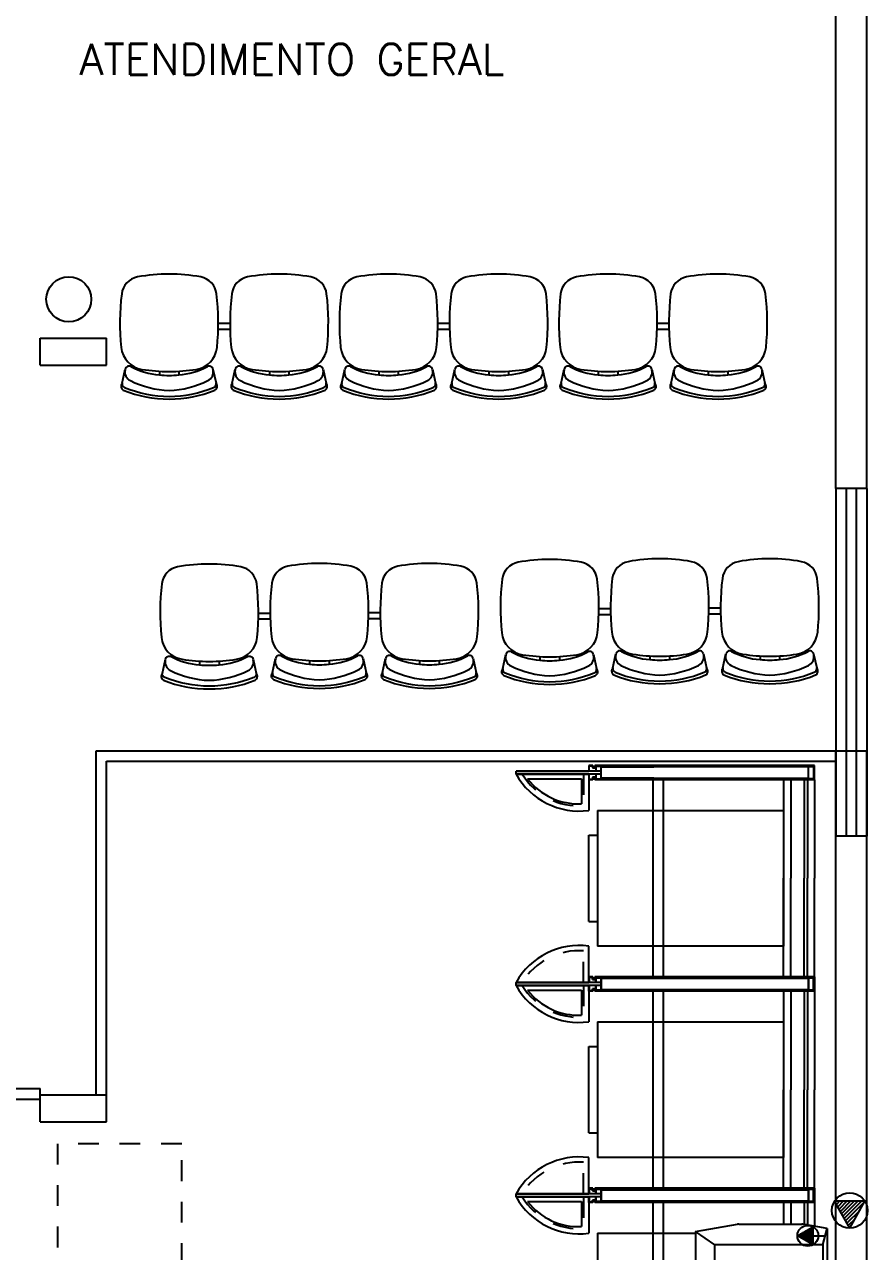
# Model space of a CAD drawing. Extents: x -22 to 17.7, y 1.4 to 35.6.
# Drawn here: x 3.3 to 7.37, y 19.21 to 25.13 of the extents above; entities that cross this region are included whole.
import ezdxf

# ---------------------------------------------------------------- set-up
doc = ezdxf.new("R2010")
doc.units = 0
doc.header["$LTSCALE"] = 0.02
doc.linetypes.add('HIDDEN', pattern=[0.375, 0.25, -0.125])
for name, color, linetype in [('AR-INST', 1, 'CONTINUOUS'), ('ARCOND', 2, 'CONTINUOUS'), ('ARCOND_BASE', 7, 'CONTINUOUS'), ('ARCOND_TEXTO', 7, 'CONTINUOUS'), ('LEGENDA', 1, 'CONTINUOUS'), ('PFORÇA', 2, 'CONTINUOUS')]:
    doc.layers.add(name, color=color, linetype=linetype)
doc.styles.add('COTAS', font='romans.shx', dxfattribs={"width": 0.75})

# ---------------------------------------------------------------- blocks, each defined once
blk = doc.blocks.new('PF')
at = {"layer": 'PFORÇA', "color": 1}
for p, q in [((0.0002, 0.0874), (-0.0727, -0.0432)), ((-0.0478, 0.0014), (0.0138, 0.0631)), ((-0.0255, 0.0414), (0.0075, 0.0744)), ((-0.0031, 0.0815), (0.0012, 0.0857)), ((0.0002, 0.0874), (0.0732, -0.0432)), ((-0.0702, -0.0386), (0.0202, 0.0517)), ((-0.057, -0.0432), (0.0265, 0.0404)), ((-0.0394, -0.0432), (0.0328, 0.029)), ((-0.0217, -0.0432), (0.0392, 0.0177)), ((-0.004, -0.0432), (0.0455, 0.0063)), ((-0.0727, -0.0432), (0.0732, -0.0432)), ((0.0137, -0.0432), (0.0518, -0.005)), ((0.0313, -0.0432), (0.0582, -0.0163)), ((0.049, -0.0432), (0.0645, -0.0277)), ((0.0667, -0.0432), (0.0708, -0.039))]:
    blk.add_line(p, q, dxfattribs=at)
blk.add_circle((0.0002, 0.0018), 0.0857, dxfattribs=at)

msp = doc.modelspace()

# ---------------------------------------------------------------- linework, layer by layer
at = {"layer": 'AR-INST'}
for p, q in [((7.0334, 19.2829), (7.1061, 19.3249)), ((7.1061, 19.2992), (7.0615, 19.2992)), ((7.1061, 19.3021), (7.0666, 19.3021)), ((7.1061, 19.3051), (7.0717, 19.3051)), ((7.1061, 19.308), (7.0769, 19.308)), ((7.1061, 19.311), (7.082, 19.311)), ((7.1061, 19.3139), (7.0871, 19.3139)), ((7.1061, 19.3169), (7.0922, 19.3169)), ((7.1061, 19.3199), (7.0973, 19.3199)), ((7.1061, 19.3249), (7.1061, 19.2829)), ((7.0334, 19.2829), (7.1061, 19.2829)), ((7.1061, 19.241), (7.0334, 19.2829)), ((7.1061, 19.2844), (7.0359, 19.2844)), ((7.1061, 19.2815), (7.0359, 19.2815)), ((7.1061, 19.2874), (7.0411, 19.2874)), ((7.1061, 19.2785), (7.0411, 19.2785)), ((7.1061, 19.2903), (7.0462, 19.2903)), ((7.1061, 19.2756), (7.0462, 19.2756)), ((7.1061, 19.2933), (7.0513, 19.2933)), ((7.1061, 19.2726), (7.0513, 19.2726)), ((7.1061, 19.2962), (7.0564, 19.2962)), ((7.1061, 19.2697), (7.0564, 19.2697)), ((7.1061, 19.2667), (7.0615, 19.2667)), ((7.1061, 19.2637), (7.0666, 19.2637)), ((7.1061, 19.2608), (7.0717, 19.2608)), ((7.1061, 19.2578), (7.0769, 19.2578)), ((7.1061, 19.2549), (7.082, 19.2549)), ((7.1061, 19.2519), (7.0871, 19.2519)), ((7.1061, 19.249), (7.0922, 19.249)), ((7.1061, 19.246), (7.0973, 19.246)), ((7.1061, 19.2829), (7.1631, 19.2829)), ((7.1061, 19.2829), (7.1061, 19.241))]:
    msp.add_line(p, q, dxfattribs=at)
at = {"layer": 'AR-INST', "const_width": 0.005}
msp.add_lwpolyline([(7.0877, 19.2934, 1), (7.0877, 19.2984, 1)], format="xyb", close=True, dxfattribs=at)
at = {"layer": 'AR-INST'}
msp.add_circle((7.0826, 19.2828), 0.0503, dxfattribs=at)
at = {"layer": 'ARCOND'}
for p, q in [((6.5405, 19.303), (6.7436, 19.3388)), ((6.5405, 19.303), (6.5405, 17.7906)), ((6.6331, 19.2393), (6.5405, 19.303)), ((6.7488, 19.3393), (7.0535, 19.3393)), ((7.1755, 19.3183), (7.0588, 19.3388)), ((7.1555, 19.2393), (7.1755, 19.3183)), ((7.1755, 19.3183), (7.1755, 17.7753)), ((6.6331, 17.8543), (6.6331, 19.2393)), ((7.1555, 19.2393), (6.6331, 19.2393)), ((7.1555, 19.2393), (7.1555, 17.8543))]:
    msp.add_line(p, q, dxfattribs=at)
for centre, start, end in [((6.7488, 19.3093), 90, 100), ((7.0535, 19.3093), 80, 90)]:
    msp.add_arc(centre, 0.03, start, end, dxfattribs=at)
at = {"layer": 'ARCOND_BASE'}
for p, q in [((7.3674, 22.8889), (7.3674, 29.8026)), ((7.2174, 22.8889), (7.2174, 28.3926)), ((4.2938, 23.6841), (4.2374, 23.6841)), ((5.3528, 23.6841), (5.2964, 23.6841)), ((6.4119, 23.6841), (6.3555, 23.6841)), ((4.2947, 23.6559), (4.2365, 23.6559)), ((4.2947, 23.6559), (4.2851, 23.6559)), ((5.3538, 23.6559), (5.2955, 23.6559)), ((5.3538, 23.6559), (5.3441, 23.6559)), ((6.4128, 23.6559), (6.3545, 23.6559)), ((6.4128, 23.6559), (6.4032, 23.6559)), ((3.3774, 23.6131), (3.6974, 23.6131)), ((3.3774, 23.4831), (3.3774, 23.6131)), ((3.6974, 23.4831), (3.6974, 23.6131)), ((3.3774, 23.4826), (3.6974, 23.4826)), ((3.7737, 23.3968), (3.7884, 23.4636)), ((3.953, 23.4541), (3.953, 23.4361)), ((4.047, 23.4541), (4.047, 23.4361)), ((4.2117, 23.4636), (4.2263, 23.3968)), ((4.3049, 23.3968), (4.3195, 23.4636)), ((4.4841, 23.4541), (4.4841, 23.4361)), ((4.5781, 23.4541), (4.5781, 23.4361)), ((4.7428, 23.4636), (4.7574, 23.3968)), ((4.8328, 23.3968), (4.8474, 23.4636)), ((5.0121, 23.4541), (5.0121, 23.4361)), ((5.1061, 23.4541), (5.1061, 23.4361)), ((5.2707, 23.4636), (5.2854, 23.3968)), ((5.3639, 23.3968), (5.3786, 23.4636)), ((5.5432, 23.4541), (5.5432, 23.4361)), ((5.6372, 23.4541), (5.6372, 23.4361)), ((5.8018, 23.4636), (5.8165, 23.3968)), ((5.8918, 23.3968), (5.9065, 23.4636)), ((6.0711, 23.4541), (6.0711, 23.4361)), ((6.1651, 23.4541), (6.1651, 23.4361)), ((6.3297, 23.4636), (6.3444, 23.3968)), ((6.4229, 23.3968), (6.4376, 23.4636)), ((6.6022, 23.4541), (6.6022, 23.4361)), ((6.6962, 23.4541), (6.6962, 23.4361)), ((6.8609, 23.4636), (6.8755, 23.3968)), ((7.3674, 22.8889), (7.2174, 22.8889)), ((7.2174, 22.8889), (7.2174, 21.21)), ((7.2674, 22.8889), (7.2674, 21.21)), ((7.3174, 21.21), (7.3174, 22.8889)), ((7.3674, 22.8889), (7.3674, 21.21)), ((4.4875, 22.2853), (4.4311, 22.2853)), ((5.0195, 22.2601), (4.9613, 22.2601)), ((5.0186, 22.2883), (4.9622, 22.2883)), ((5.0195, 22.2601), (5.0099, 22.2601)), ((6.1313, 22.2792), (6.073, 22.2792)), ((6.1304, 22.3074), (6.0739, 22.3074)), ((6.6624, 22.2822), (6.6041, 22.2822)), ((6.6615, 22.3104), (6.605, 22.3104)), ((6.6624, 22.2822), (6.6528, 22.2822)), ((4.4884, 22.2571), (4.4301, 22.2571)), ((5.6103, 22.0201), (5.625, 22.0869)), ((6.0482, 22.0869), (6.0629, 22.0201)), ((6.1414, 22.0231), (6.1561, 22.0898)), ((6.5793, 22.0898), (6.594, 22.0231)), ((6.6725, 22.0231), (6.6872, 22.0898)), ((7.1105, 22.0898), (7.1251, 22.0231)), ((4.1467, 22.0552), (4.1467, 22.0373)), ((4.2407, 22.0552), (4.2407, 22.0373)), ((4.4985, 22.001), (4.5132, 22.0677)), ((4.6778, 22.0582), (4.6778, 22.0403)), ((4.7718, 22.0582), (4.7718, 22.0403)), ((4.9365, 22.0677), (4.9511, 22.001)), ((5.0297, 22.001), (5.0443, 22.0677)), ((5.2089, 22.0582), (5.2089, 22.0403)), ((5.3029, 22.0582), (5.3029, 22.0403)), ((5.4676, 22.0677), (5.4822, 22.001)), ((5.7896, 22.0774), (5.7896, 22.0594)), ((5.8836, 22.0774), (5.8836, 22.0594)), ((6.3207, 22.0804), (6.3207, 22.0624)), ((6.4147, 22.0804), (6.4147, 22.0624)), ((6.8518, 22.0804), (6.8518, 22.0624)), ((6.9458, 22.0804), (6.9458, 22.0624)), ((3.6474, 19.9626), (3.6474, 21.6229)), ((3.6474, 21.6229), (7.3674, 21.6229)), ((7.2174, 17.0847), (7.2174, 21.6253)), ((7.3674, 17.0226), (7.3674, 21.6253)), ((3.6974, 19.9626), (3.6974, 21.5729)), ((3.6974, 21.5729), (7.2174, 21.5729)), ((6.025, 21.5525), (6.025, 21.525)), ((6.045, 21.5525), (6.025, 21.5525)), ((6.0275, 21.525), (6.0275, 21.55)), ((6.0275, 21.55), (6.0425, 21.55)), ((6.0425, 21.55), (6.0425, 21.54)), ((6.045, 21.5525), (6.045, 21.5425)), ((6.34, 21.5525), (6.055, 21.5525)), ((6.055, 21.5525), (6.055, 21.5425)), ((7.115, 21.5525), (6.34, 21.5525)), ((7.115, 21.4825), (7.115, 21.5525)), ((5.6744, 21.525), (6.025, 21.525)), ((5.6744, 21.51), (6.025, 21.51)), ((6.085, 21.525), (5.675, 21.525)), ((5.675, 21.51), (5.675, 21.525)), ((6.085, 21.51), (5.675, 21.51)), ((6.025, 21.51), (6.025, 21.3351)), ((6.025, 21.51), (6.025, 21.4825)), ((6.0275, 21.485), (6.0275, 21.51)), ((6.0425, 21.54), (6.06, 21.54)), ((6.06, 21.495), (6.0425, 21.495)), ((6.0425, 21.495), (6.0425, 21.485)), ((6.06, 21.5425), (6.045, 21.5425)), ((6.045, 21.4925), (6.045, 21.4825)), ((6.06, 21.4925), (6.045, 21.4925)), ((6.055, 21.4925), (6.055, 21.4825)), ((6.085, 21.5475), (6.06, 21.5475)), ((6.06, 21.5475), (6.06, 21.525)), ((6.06, 21.51), (6.06, 21.4875)), ((6.085, 21.4875), (6.085, 21.5475)), ((6.085, 21.545), (6.34, 21.545)), ((6.34, 21.49), (6.085, 21.49)), ((7.085, 21.545), (6.34, 21.545)), ((6.34, 21.49), (7.085, 21.49)), ((7.085, 21.4875), (7.085, 21.5475)), ((7.085, 21.5475), (7.11, 21.5475)), ((7.11, 21.5475), (7.11, 21.4875)), ((5.7296, 21.4875), (5.99, 21.4875)), ((5.99, 21.4875), (5.99, 21.367)), ((6.045, 21.4825), (6.025, 21.4825)), ((6.0425, 21.485), (6.0275, 21.485)), ((6.34, 21.4825), (6.055, 21.4825)), ((6.06, 21.4875), (6.085, 21.4875)), ((6.335, 21.4825), (6.335, 20.5325)), ((6.335, 21.4825), (6.335, 20.5325)), ((7.115, 21.4825), (6.34, 21.4825)), ((6.385, 21.4825), (6.385, 20.5325)), ((6.965, 21.4825), (6.965, 21.0075)), ((7, 21.4825), (7, 21.0075)), ((7.065, 21.4825), (7.065, 21.0075)), ((7.08, 21.4825), (7.08, 21.0075)), ((7.11, 21.4875), (7.085, 21.4875)), ((7.115, 21.4825), (7.115, 21.0075)), ((7.3674, 21.21), (7.2174, 21.21)), ((6.965, 20.5325), (6.965, 21.0075)), ((7, 20.5325), (7, 21.0075)), ((7.065, 20.5325), (7.065, 21.0075)), ((7.08, 20.5325), (7.08, 21.0075)), ((7.115, 20.5325), (7.115, 21.0075)), ((6.025, 20.505), (6.025, 20.68)), ((5.6744, 20.505), (6.025, 20.505)), ((5.6744, 20.49), (6.025, 20.49)), ((5.6744, 20.49), (6.025, 20.49)), ((6.085, 20.505), (5.675, 20.505)), ((5.675, 20.49), (5.675, 20.505)), ((6.085, 20.505), (5.675, 20.505)), ((5.675, 20.49), (5.675, 20.505)), ((6.085, 20.49), (5.675, 20.49)), ((6.085, 20.49), (5.675, 20.49)), ((6.025, 20.5325), (6.025, 20.505)), ((6.045, 20.5325), (6.025, 20.5325)), ((6.025, 20.505), (6.025, 20.5325)), ((6.045, 20.5325), (6.025, 20.5325)), ((6.025, 20.49), (6.025, 20.3151)), ((6.025, 20.49), (6.025, 20.4625)), ((6.025, 20.4625), (6.025, 20.49)), ((6.0425, 20.53), (6.0275, 20.53)), ((6.0275, 20.53), (6.0275, 20.505)), ((6.0275, 20.505), (6.0275, 20.53)), ((6.0275, 20.53), (6.0425, 20.53)), ((6.0275, 20.49), (6.0275, 20.465)), ((6.0275, 20.465), (6.0275, 20.49)), ((6.0425, 20.52), (6.0425, 20.53)), ((6.0425, 20.53), (6.0425, 20.52)), ((6.06, 20.52), (6.0425, 20.52)), ((6.0425, 20.52), (6.06, 20.52)), ((6.045, 20.5325), (6.045, 20.5225)), ((6.045, 20.5225), (6.045, 20.5325)), ((6.06, 20.5225), (6.045, 20.5225)), ((6.06, 20.5225), (6.045, 20.5225)), ((6.34, 20.5325), (6.055, 20.5325)), ((6.055, 20.5325), (6.055, 20.5225)), ((6.34, 20.5325), (6.055, 20.5325)), ((6.055, 20.5225), (6.055, 20.5325)), ((6.06, 20.505), (6.06, 20.5275)), ((6.06, 20.5275), (6.085, 20.5275)), ((6.085, 20.5275), (6.06, 20.5275)), ((6.06, 20.5275), (6.06, 20.505)), ((6.06, 20.4675), (6.06, 20.49)), ((6.06, 20.49), (6.06, 20.4675)), ((6.085, 20.5275), (6.085, 20.4675)), ((6.085, 20.4675), (6.085, 20.5275)), ((6.085, 20.525), (6.34, 20.525)), ((6.34, 20.525), (6.085, 20.525)), ((7.115, 20.5325), (6.34, 20.5325)), ((7.115, 20.5325), (6.34, 20.5325)), ((7.085, 20.525), (6.34, 20.525)), ((6.34, 20.525), (7.085, 20.525)), ((7.085, 20.5275), (7.085, 20.4675)), ((7.11, 20.5275), (7.085, 20.5275)), ((7.085, 20.4675), (7.085, 20.5275)), ((7.085, 20.5275), (7.11, 20.5275)), ((7.11, 20.4675), (7.11, 20.5275)), ((7.11, 20.5275), (7.11, 20.4675)), ((7.115, 20.4625), (7.115, 20.5325)), ((7.115, 20.5325), (7.115, 20.4625)), ((5.7296, 20.4675), (5.99, 20.4675)), ((5.99, 20.4675), (5.99, 20.347)), ((6.045, 20.4625), (6.025, 20.4625)), ((6.045, 20.4625), (6.025, 20.4625)), ((6.0275, 20.465), (6.0425, 20.465)), ((6.0425, 20.465), (6.0275, 20.465)), ((6.0425, 20.465), (6.0425, 20.475)), ((6.0425, 20.475), (6.06, 20.475)), ((6.06, 20.475), (6.0425, 20.475)), ((6.0425, 20.475), (6.0425, 20.465)), ((6.045, 20.4725), (6.045, 20.4625)), ((6.06, 20.4725), (6.045, 20.4725)), ((6.045, 20.4625), (6.045, 20.4725)), ((6.06, 20.4725), (6.045, 20.4725)), ((6.055, 20.4725), (6.055, 20.4625)), ((6.055, 20.4625), (6.055, 20.4725)), ((6.34, 20.4625), (6.055, 20.4625)), ((6.34, 20.4625), (6.055, 20.4625)), ((6.085, 20.4675), (6.06, 20.4675)), ((6.06, 20.4675), (6.085, 20.4675)), ((6.34, 20.47), (6.085, 20.47)), ((6.085, 20.47), (6.34, 20.47)), ((6.335, 20.4625), (6.335, 19.5125)), ((6.335, 20.4625), (6.335, 19.5125)), ((6.34, 20.47), (7.085, 20.47)), ((7.085, 20.47), (6.34, 20.47)), ((7.115, 20.4625), (6.34, 20.4625)), ((7.115, 20.4625), (6.34, 20.4625)), ((6.385, 20.4625), (6.385, 19.5125)), ((6.965, 20.4625), (6.965, 19.9875)), ((7, 20.4625), (7, 19.9875)), ((7.065, 20.4625), (7.065, 19.9875)), ((7.08, 20.4625), (7.08, 19.9875)), ((7.085, 20.4675), (7.11, 20.4675)), ((7.11, 20.4675), (7.085, 20.4675)), ((7.115, 20.4625), (7.115, 19.9875)), ((2.6515, 19.9926), (3.3774, 19.9926)), ((3.3774, 19.9626), (3.3774, 19.9926)), ((3.3774, 19.9626), (3.6974, 19.9626)), ((3.3774, 19.8326), (3.3774, 19.9626)), ((3.6974, 19.8326), (3.6974, 19.9626)), ((6.965, 19.5125), (6.965, 19.9875)), ((7, 19.5125), (7, 19.9875)), ((7.065, 19.5125), (7.065, 19.9875)), ((7.08, 19.5125), (7.08, 19.9875)), ((7.115, 19.5125), (7.115, 19.9875)), ((2.6515, 19.9426), (3.3774, 19.9426)), ((3.3774, 19.8326), (3.6974, 19.8326)), ((6.025, 19.485), (6.025, 19.66)), ((5.6744, 19.485), (6.025, 19.485)), ((6.085, 19.485), (5.675, 19.485)), ((5.675, 19.47), (5.675, 19.485)), ((6.085, 19.485), (5.675, 19.485)), ((5.675, 19.47), (5.675, 19.485)), ((6.025, 19.5125), (6.025, 19.485)), ((6.045, 19.5125), (6.025, 19.5125)), ((6.025, 19.485), (6.025, 19.5125)), ((6.045, 19.5125), (6.025, 19.5125)), ((6.0425, 19.51), (6.0275, 19.51)), ((6.0275, 19.51), (6.0275, 19.485)), ((6.0275, 19.485), (6.0275, 19.51)), ((6.0275, 19.51), (6.0425, 19.51)), ((6.0425, 19.5), (6.0425, 19.51)), ((6.0425, 19.51), (6.0425, 19.5)), ((6.06, 19.5), (6.0425, 19.5)), ((6.0425, 19.5), (6.06, 19.5)), ((6.045, 19.5125), (6.045, 19.5025)), ((6.045, 19.5025), (6.045, 19.5125)), ((6.06, 19.5025), (6.045, 19.5025)), ((6.06, 19.5025), (6.045, 19.5025)), ((6.34, 19.5125), (6.055, 19.5125)), ((6.055, 19.5125), (6.055, 19.5025)), ((6.34, 19.5125), (6.055, 19.5125)), ((6.055, 19.5025), (6.055, 19.5125)), ((6.06, 19.485), (6.06, 19.5075)), ((6.06, 19.5075), (6.085, 19.5075)), ((6.085, 19.5075), (6.06, 19.5075)), ((6.06, 19.5075), (6.06, 19.485)), ((6.085, 19.5075), (6.085, 19.4475)), ((6.085, 19.4475), (6.085, 19.5075)), ((6.085, 19.505), (6.34, 19.505)), ((6.34, 19.505), (6.085, 19.505)), ((7.115, 19.5125), (6.34, 19.5125)), ((7.115, 19.5125), (6.34, 19.5125)), ((7.085, 19.505), (6.34, 19.505)), ((6.34, 19.505), (7.085, 19.505)), ((7.085, 19.5075), (7.085, 19.4475)), ((7.11, 19.5075), (7.085, 19.5075)), ((7.085, 19.4475), (7.085, 19.5075)), ((7.085, 19.5075), (7.11, 19.5075)), ((7.11, 19.4475), (7.11, 19.5075)), ((7.11, 19.5075), (7.11, 19.4475)), ((7.115, 19.4425), (7.115, 19.5125)), ((7.115, 19.5125), (7.115, 19.4425)), ((5.6744, 19.47), (6.025, 19.47)), ((5.6744, 19.47), (6.025, 19.47)), ((6.085, 19.47), (5.675, 19.47)), ((6.085, 19.47), (5.675, 19.47)), ((5.7296, 19.4475), (5.99, 19.4475)), ((5.99, 19.4475), (5.99, 19.327)), ((6.025, 19.47), (6.025, 19.2951)), ((6.025, 19.47), (6.025, 19.4425)), ((6.025, 19.4425), (6.025, 19.47)), ((6.045, 19.4425), (6.025, 19.4425)), ((6.045, 19.4425), (6.025, 19.4425)), ((6.0275, 19.47), (6.0275, 19.445)), ((6.0275, 19.445), (6.0275, 19.47)), ((6.0275, 19.445), (6.0425, 19.445)), ((6.0425, 19.445), (6.0275, 19.445)), ((6.0425, 19.445), (6.0425, 19.455)), ((6.0425, 19.455), (6.06, 19.455)), ((6.06, 19.455), (6.0425, 19.455)), ((6.0425, 19.455), (6.0425, 19.445)), ((6.045, 19.4525), (6.045, 19.4425)), ((6.06, 19.4525), (6.045, 19.4525)), ((6.045, 19.4425), (6.045, 19.4525)), ((6.06, 19.4525), (6.045, 19.4525)), ((6.055, 19.4525), (6.055, 19.4425)), ((6.055, 19.4425), (6.055, 19.4525)), ((6.34, 19.4425), (6.055, 19.4425)), ((6.34, 19.4425), (6.055, 19.4425)), ((6.06, 19.4475), (6.06, 19.47)), ((6.06, 19.47), (6.06, 19.4475)), ((6.085, 19.4475), (6.06, 19.4475)), ((6.06, 19.4475), (6.085, 19.4475)), ((6.34, 19.45), (6.085, 19.45)), ((6.085, 19.45), (6.34, 19.45)), ((6.335, 19.4425), (6.335, 18.4925)), ((6.335, 19.4425), (6.335, 18.4925)), ((6.34, 19.45), (7.085, 19.45)), ((7.085, 19.45), (6.34, 19.45)), ((7.115, 19.4425), (6.34, 19.4425)), ((7.115, 19.4425), (6.34, 19.4425)), ((6.385, 19.4425), (6.385, 18.4925)), ((6.965, 19.4425), (6.965, 19.3393)), ((7, 19.4425), (7, 19.3393)), ((7.065, 19.4425), (7.065, 19.3377)), ((7.08, 19.4425), (7.08, 19.3351)), ((7.085, 19.4475), (7.11, 19.4475)), ((7.11, 19.4475), (7.085, 19.4475)), ((7.115, 19.4425), (7.115, 19.3289))]:
    msp.add_line(p, q, dxfattribs=at)
at = {"layer": 'ARCOND_BASE', "linetype": 'HIDDEN'}
for p, q in [((6, 21.51), (6, 21.3575)), ((6, 20.505), (6, 20.6575)), ((6, 20.49), (6, 20.3375)), ((3.461, 19.7269), (3.461, 18.9469)), ((4.061, 19.7269), (3.461, 19.7269)), ((4.061, 18.9469), (4.061, 19.7269)), ((6, 19.485), (6, 19.6375)), ((6, 19.47), (6, 19.3175))]:
    msp.add_line(p, q, dxfattribs=at)
at = {"layer": 'ARCOND_BASE', "linetype": 'Continuous'}
for p, q in [((6.0672, 21.3351), (6.0672, 20.68)), ((6.0672, 21.3351), (6.965, 21.3351)), ((6.965, 21.3351), (6.965, 20.68)), ((6.025, 21.2162), (6.0672, 21.2162)), ((6.025, 20.7989), (6.025, 21.2162)), ((6.025, 20.7989), (6.0672, 20.7989)), ((6.965, 20.68), (6.0672, 20.68)), ((6.0672, 20.3151), (6.0672, 19.66)), ((6.0672, 20.3151), (6.965, 20.3151)), ((6.965, 20.3151), (6.965, 19.66)), ((6.025, 20.1962), (6.0672, 20.1962)), ((6.025, 19.7789), (6.025, 20.1962)), ((6.025, 19.7789), (6.0672, 19.7789)), ((6.965, 19.66), (6.0672, 19.66)), ((6.0672, 19.2951), (6.0672, 18.64)), ((6.0672, 19.2951), (6.5405, 19.2951))]:
    msp.add_line(p, q, dxfattribs=at)
at = {"layer": 'ARCOND_BASE'}
msp.add_lwpolyline([(4.3248, 22.0641, 0.340817), (4.425, 22.17, 0.05523), (4.4227, 22.4288, 0.328643), (4.3463, 22.51, 0.09095), (4.0411, 22.51, 0.328643), (3.9647, 22.4288, 0.05523), (3.9624, 22.17, 0.340817), (4.0627, 22.0641, 0.077917)], format="xyb", close=True, dxfattribs=at)
for points in [[(4.2407, 22.0373, 0.100785), (4.3782, 22.0773, -0.49505), (4.4053, 22.0647), (4.42, 21.998, -0.365963), (4.4087, 21.9765, -0.0944), (4.1937, 21.934, -0.0944), (3.9788, 21.9765, -0.365963), (3.9674, 21.998), (3.9821, 22.0647, -0.49505), (4.0092, 22.0773, 0.100785), (4.1467, 22.0373, 0.100785)], [(3.9815, 22.062, 0.344642), (4.0066, 22.0098, 0.1068), (4.1937, 21.9627, 0.1068), (4.3809, 22.0098, 0.344642), (4.4059, 22.062)], [(3.9671, 21.9963, 0.481357), (3.9724, 21.9635, 0.097119), (4.1937, 21.9209, 0.097119), (4.415, 21.9635, 0.481357), (4.4203, 21.9963)]]:
    msp.add_lwpolyline(points, format="xyb", dxfattribs=at)
msp.add_circle((3.5157, 23.8011), 0.1086, dxfattribs=at)
for centre, radius, start, end in [((4, 23.0768), 0.846, 79.60654, 100.39346), ((4.5311, 23.0768), 0.846, 79.60654, 100.39346), ((5.0591, 23.0768), 0.846, 79.60654, 100.39346), ((5.5902, 23.0768), 0.846, 79.60654, 100.39346), ((6.1181, 23.0768), 0.846, 79.60654, 100.39346), ((6.6492, 23.0768), 0.846, 79.60654, 100.39346), ((3.8644, 23.8164), 0.094, 100.39346, 173.16442), ((4.1357, 23.8164), 0.094, 6.83558, 79.60654), ((4.3955, 23.8164), 0.094, 100.39346, 173.16442), ((4.6668, 23.8164), 0.094, 6.83558, 79.60654), ((4.9234, 23.8164), 0.094, 100.39346, 173.16442), ((5.1947, 23.8164), 0.094, 6.83558, 79.60654), ((5.4545, 23.8164), 0.094, 100.39346, 173.16442), ((5.7259, 23.8164), 0.094, 6.83558, 79.60654), ((5.9824, 23.8164), 0.094, 100.39346, 173.16442), ((6.2538, 23.8164), 0.094, 6.83558, 79.60654), ((6.5136, 23.8164), 0.094, 100.39346, 173.16442), ((6.7849, 23.8164), 0.094, 6.83558, 79.60654), ((4.9377, 23.6878), 1.175, 173.16442, 185.80947), ((3.0624, 23.6878), 1.175, 354.19053, 6.83558), ((5.4688, 23.6878), 1.175, 173.16442, 185.80947), ((3.5935, 23.6878), 1.175, 354.19053, 6.83558), ((5.9967, 23.6878), 1.175, 173.16442, 185.80947), ((4.1214, 23.6878), 1.175, 354.19053, 6.83558), ((6.5278, 23.6878), 1.175, 173.16442, 185.80947), ((4.6525, 23.6878), 1.175, 354.19053, 6.83558), ((7.0558, 23.6878), 1.175, 173.16442, 185.80947), ((5.1805, 23.6878), 1.175, 354.19053, 6.83558), ((7.5869, 23.6878), 1.175, 173.16442, 185.80947), ((5.7116, 23.6878), 1.175, 354.19053, 6.83558), ((3.8875, 23.5809), 0.1194, 185.80947, 261.08941), ((4.1126, 23.5809), 0.1194, 278.91059, 354.19053), ((4.4186, 23.5809), 0.1194, 185.80947, 261.08941), ((4.6437, 23.5809), 0.1194, 278.91059, 354.19053), ((4.9465, 23.5809), 0.1194, 185.80947, 261.08941), ((5.1716, 23.5809), 0.1194, 278.91059, 354.19053), ((5.4776, 23.5809), 0.1194, 185.80947, 261.08941), ((5.7027, 23.5809), 0.1194, 278.91059, 354.19053), ((6.0056, 23.5809), 0.1194, 185.80947, 261.08941), ((6.2307, 23.5809), 0.1194, 278.91059, 354.19053), ((6.5367, 23.5809), 0.1194, 185.80947, 261.08941), ((6.7618, 23.5809), 0.1194, 278.91059, 354.19053), ((3.8337, 23.4508), 0.047, 167.6156, 243.68002), ((3.8067, 23.4595), 0.0188, 62.2648, 167.6156), ((3.9825, 23.7938), 0.3589, 242.2648, 265.28517), ((4, 24.2988), 0.846, 261.08941, 278.91059), ((4.0175, 23.7938), 0.3589, 274.71483, 297.7352), ((4.1933, 23.4595), 0.0188, 12.3844, 117.7352), ((4.1663, 23.4508), 0.047, 296.31998, 12.3844), ((4.3648, 23.4508), 0.047, 167.6156, 243.68002), ((4.3379, 23.4595), 0.0188, 62.2648, 167.6156), ((4.5136, 23.7938), 0.3589, 242.2648, 265.28517), ((4.5311, 24.2988), 0.846, 261.08941, 278.91059), ((4.5486, 23.7938), 0.3589, 274.71483, 297.7352), ((4.7244, 23.4595), 0.0188, 12.3844, 117.7352), ((4.6975, 23.4508), 0.047, 296.31998, 12.3844), ((4.8927, 23.4508), 0.047, 167.6156, 243.68002), ((4.8658, 23.4595), 0.0188, 62.2648, 167.6156), ((5.0416, 23.7938), 0.3589, 242.2648, 265.28517), ((5.0591, 24.2988), 0.846, 261.08941, 278.91059), ((5.0766, 23.7938), 0.3589, 274.71483, 297.7352), ((5.2523, 23.4595), 0.0188, 12.3844, 117.7352), ((5.2254, 23.4508), 0.047, 296.31998, 12.3844), ((5.4239, 23.4508), 0.047, 167.6156, 243.68002), ((5.3969, 23.4595), 0.0188, 62.2648, 167.6156), ((5.5727, 23.7938), 0.3589, 242.2648, 265.28517), ((5.5902, 24.2988), 0.846, 261.08941, 278.91059), ((5.6077, 23.7938), 0.3589, 274.71483, 297.7352), ((5.7835, 23.4595), 0.0188, 12.3844, 117.7352), ((5.7565, 23.4508), 0.047, 296.31998, 12.3844), ((5.9518, 23.4508), 0.047, 167.6156, 243.68002), ((5.9248, 23.4595), 0.0188, 62.2648, 167.6156), ((6.1006, 23.7938), 0.3589, 242.2648, 265.28517), ((6.1181, 24.2988), 0.846, 261.08941, 278.91059), ((6.1356, 23.7938), 0.3589, 274.71483, 297.7352), ((6.3114, 23.4595), 0.0188, 12.3844, 117.7352), ((6.2844, 23.4508), 0.047, 296.31998, 12.3844), ((6.4829, 23.4508), 0.047, 167.6156, 243.68002), ((6.456, 23.4595), 0.0188, 62.2648, 167.6156), ((6.6317, 23.7938), 0.3589, 242.2648, 265.28517), ((6.6492, 24.2988), 0.846, 261.08941, 278.91059), ((6.6667, 23.7938), 0.3589, 274.71483, 297.7352), ((6.8425, 23.4595), 0.0188, 12.3844, 117.7352), ((6.8156, 23.4508), 0.047, 296.31998, 12.3844), ((3.7892, 23.3808), 0.0212, 137.7985, 240.61517), ((3.7921, 23.3928), 0.0188, 167.6156, 248.01871), ((4.0155, 23.8182), 0.4569, 243.68002, 268.06437), ((4, 23.9486), 0.5146, 264.75947, 275.24053), ((3.9846, 23.8182), 0.4569, 271.93563, 296.31998), ((4.2079, 23.3928), 0.0188, 291.98129, 12.3844), ((4.2109, 23.3808), 0.0212, 299.38483, 42.2015), ((4.3203, 23.3808), 0.0212, 137.7985, 240.61517), ((4.3232, 23.3928), 0.0188, 167.6156, 248.01871), ((4.5466, 23.8182), 0.4569, 243.68002, 268.06437), ((4.5311, 23.9486), 0.5146, 264.75947, 275.24053), ((4.5157, 23.8182), 0.4569, 271.93563, 296.31998), ((4.7391, 23.3928), 0.0188, 291.98129, 12.3844), ((4.742, 23.3808), 0.0212, 299.38483, 42.2015), ((4.8482, 23.3808), 0.0212, 137.7985, 240.61517), ((4.8511, 23.3928), 0.0188, 167.6156, 248.01871), ((5.0745, 23.8182), 0.4569, 243.68002, 268.06437), ((5.0591, 23.9486), 0.5146, 264.75947, 275.24053), ((5.0436, 23.8182), 0.4569, 271.93563, 296.31998), ((5.267, 23.3928), 0.0188, 291.98129, 12.3844), ((5.2699, 23.3808), 0.0212, 299.38483, 42.2015), ((5.3793, 23.3808), 0.0212, 137.7985, 240.61517), ((5.3823, 23.3928), 0.0188, 167.6156, 248.01871), ((5.6056, 23.8182), 0.4569, 243.68002, 268.06437), ((5.5902, 23.9486), 0.5146, 264.75947, 275.24053), ((5.5748, 23.8182), 0.4569, 271.93563, 296.31998), ((5.7981, 23.3928), 0.0188, 291.98129, 12.3844), ((5.801, 23.3808), 0.0212, 299.38483, 42.2015), ((5.9073, 23.3808), 0.0212, 137.7985, 240.61517), ((5.9102, 23.3928), 0.0188, 167.6156, 248.01871), ((6.1335, 23.8182), 0.4569, 243.68002, 268.06437), ((6.1181, 23.9486), 0.5146, 264.75947, 275.24053), ((6.1027, 23.8182), 0.4569, 271.93563, 296.31998), ((6.326, 23.3928), 0.0188, 291.98129, 12.3844), ((6.329, 23.3808), 0.0212, 299.38483, 42.2015), ((6.4384, 23.3808), 0.0212, 137.7985, 240.61517), ((6.4413, 23.3928), 0.0188, 167.6156, 248.01871), ((6.6647, 23.8182), 0.4569, 243.68002, 268.06437), ((6.6492, 23.9486), 0.5146, 264.75947, 275.24053), ((6.6338, 23.8182), 0.4569, 271.93563, 296.31998), ((6.8572, 23.3928), 0.0188, 291.98129, 12.3844), ((6.8601, 23.3808), 0.0212, 299.38483, 42.2015), ((3.9979, 23.9053), 0.5855, 248.01871, 270.20705), ((4.0042, 23.9183), 0.5855, 248.01871, 269.58976), ((3.9958, 23.9183), 0.5855, 270.41024, 291.98129), ((4.0021, 23.9053), 0.5855, 269.79295, 291.98129), ((4.529, 23.9053), 0.5855, 248.01871, 270.20705), ((4.5353, 23.9183), 0.5855, 248.01871, 269.58976), ((4.5269, 23.9183), 0.5855, 270.41024, 291.98129), ((4.5333, 23.9053), 0.5855, 269.79295, 291.98129), ((5.0569, 23.9053), 0.5855, 248.01871, 270.20705), ((5.0633, 23.9183), 0.5855, 248.01871, 269.58976), ((5.0549, 23.9183), 0.5855, 270.41024, 291.98129), ((5.0612, 23.9053), 0.5855, 269.79295, 291.98129), ((5.5881, 23.9053), 0.5855, 248.01871, 270.20705), ((5.5944, 23.9183), 0.5855, 248.01871, 269.58976), ((5.586, 23.9183), 0.5855, 270.41024, 291.98129), ((5.5923, 23.9053), 0.5855, 269.79295, 291.98129), ((6.116, 23.9053), 0.5855, 248.01871, 270.20705), ((6.1223, 23.9183), 0.5855, 248.01871, 269.58976), ((6.1139, 23.9183), 0.5855, 270.41024, 291.98129), ((6.1202, 23.9053), 0.5855, 269.79295, 291.98129), ((6.6471, 23.9053), 0.5855, 248.01871, 270.20705), ((6.6534, 23.9183), 0.5855, 248.01871, 269.58976), ((6.645, 23.9183), 0.5855, 270.41024, 291.98129), ((6.6513, 23.9053), 0.5855, 269.79295, 291.98129), ((4.5892, 22.4206), 0.094, 100.39346, 173.16442), ((4.7248, 21.6809), 0.846, 79.60654, 100.39346), ((4.8605, 22.4206), 0.094, 6.83558, 79.60654), ((5.1203, 22.4206), 0.094, 100.39346, 173.16442), ((5.2559, 21.6809), 0.846, 79.60654, 100.39346), ((5.3916, 22.4206), 0.094, 6.83558, 79.60654), ((5.7009, 22.4397), 0.094, 100.39346, 173.16442), ((5.8366, 21.7001), 0.846, 79.60654, 100.39346), ((5.9723, 22.4397), 0.094, 6.83558, 79.60654), ((6.232, 22.4427), 0.094, 100.39346, 173.16442), ((6.3677, 21.7031), 0.846, 79.60654, 100.39346), ((6.5034, 22.4427), 0.094, 6.83558, 79.60654), ((6.7632, 22.4427), 0.094, 100.39346, 173.16442), ((6.8988, 21.7031), 0.846, 79.60654, 100.39346), ((7.0345, 22.4427), 0.094, 6.83558, 79.60654), ((6.7742, 22.3111), 1.175, 173.16442, 185.80947), ((4.8989, 22.3111), 1.175, 354.19053, 6.83558), ((7.3053, 22.3141), 1.175, 173.16442, 185.80947), ((5.43, 22.3141), 1.175, 354.19053, 6.83558), ((7.8365, 22.3141), 1.175, 173.16442, 185.80947), ((5.9612, 22.3141), 1.175, 354.19053, 6.83558), ((5.6625, 22.2919), 1.175, 173.16442, 185.80947), ((3.7872, 22.2919), 1.175, 354.19053, 6.83558), ((6.1936, 22.2919), 1.175, 173.16442, 185.80947), ((4.3183, 22.2919), 1.175, 354.19053, 6.83558), ((4.6123, 22.1851), 0.1194, 185.80947, 261.08941), ((4.8374, 22.1851), 0.1194, 278.91059, 354.19053), ((5.1434, 22.1851), 0.1194, 185.80947, 261.08941), ((5.3685, 22.1851), 0.1194, 278.91059, 354.19053), ((5.724, 22.2042), 0.1194, 185.80947, 261.08941), ((5.9491, 22.2042), 0.1194, 278.91059, 354.19053), ((6.2552, 22.2072), 0.1194, 185.80947, 261.08941), ((6.4802, 22.2072), 0.1194, 278.91059, 354.19053), ((6.7863, 22.2072), 0.1194, 185.80947, 261.08941), ((7.0114, 22.2072), 0.1194, 278.91059, 354.19053), ((4.5315, 22.0637), 0.0188, 62.2648, 167.6156), ((4.9181, 22.0637), 0.0188, 12.3844, 117.7352), ((5.0627, 22.0637), 0.0188, 62.2648, 167.6156), ((5.4492, 22.0637), 0.0188, 12.3844, 117.7352), ((5.6703, 22.0741), 0.047, 167.6156, 243.68002), ((5.6433, 22.0828), 0.0188, 62.2648, 167.6156), ((5.8191, 22.4171), 0.3589, 242.2648, 265.28517), ((5.8366, 22.9221), 0.846, 261.08941, 278.91059), ((5.8541, 22.4171), 0.3589, 274.71483, 297.7352), ((6.0299, 22.0828), 0.0188, 12.3844, 117.7352), ((6.0029, 22.0741), 0.047, 296.31998, 12.3844), ((6.2014, 22.0771), 0.047, 167.6156, 243.68002), ((6.1744, 22.0858), 0.0188, 62.2648, 167.6156), ((6.3502, 22.4201), 0.3589, 242.2648, 265.28517), ((6.3677, 22.9251), 0.846, 261.08941, 278.91059), ((6.3852, 22.4201), 0.3589, 274.71483, 297.7352), ((6.561, 22.0858), 0.0188, 12.3844, 117.7352), ((6.534, 22.0771), 0.047, 296.31998, 12.3844), ((6.7325, 22.0771), 0.047, 167.6156, 243.68002), ((6.7055, 22.0858), 0.0188, 62.2648, 167.6156), ((6.8813, 22.4201), 0.3589, 242.2648, 265.28517), ((6.8988, 22.9251), 0.846, 261.08941, 278.91059), ((6.9163, 22.4201), 0.3589, 274.71483, 297.7352), ((7.0921, 22.0858), 0.0188, 12.3844, 117.7352), ((7.0651, 22.0771), 0.047, 296.31998, 12.3844), ((4.1937, 22.5497), 0.5146, 264.75947, 275.24053), ((4.5585, 22.0549), 0.047, 167.6156, 243.68002), ((4.7073, 22.398), 0.3589, 242.2648, 265.28517), ((4.7248, 22.9029), 0.846, 261.08941, 278.91059), ((4.7248, 22.5527), 0.5146, 264.75947, 275.24053), ((4.7423, 22.398), 0.3589, 274.71483, 297.7352), ((4.8911, 22.0549), 0.047, 296.31998, 12.3844), ((5.0896, 22.0549), 0.047, 167.6156, 243.68002), ((5.2384, 22.398), 0.3589, 242.2648, 265.28517), ((5.2559, 22.9029), 0.846, 261.08941, 278.91059), ((5.2559, 22.5527), 0.5146, 264.75947, 275.24053), ((5.2734, 22.398), 0.3589, 274.71483, 297.7352), ((5.4223, 22.0549), 0.047, 296.31998, 12.3844), ((5.852, 22.4415), 0.4569, 243.68002, 268.06437), ((5.8366, 22.5719), 0.5146, 264.75947, 275.24053), ((5.8212, 22.4415), 0.4569, 271.93563, 296.31998), ((6.1598, 22.0191), 0.0188, 167.6156, 248.01871), ((6.3831, 22.4445), 0.4569, 243.68002, 268.06437), ((6.3677, 22.5749), 0.5146, 264.75947, 275.24053), ((6.3523, 22.4445), 0.4569, 271.93563, 296.31998), ((6.5756, 22.0191), 0.0188, 291.98129, 12.3844), ((6.6909, 22.0191), 0.0188, 167.6156, 248.01871), ((6.9143, 22.4445), 0.4569, 243.68002, 268.06437), ((6.8988, 22.5749), 0.5146, 264.75947, 275.24053), ((6.8834, 22.4445), 0.4569, 271.93563, 296.31998), ((7.1067, 22.0191), 0.0188, 291.98129, 12.3844), ((4.514, 21.985), 0.0212, 137.7985, 240.61517), ((4.5169, 21.9969), 0.0188, 167.6156, 248.01871), ((4.7227, 22.5094), 0.5855, 248.01871, 270.20705), ((4.729, 22.5224), 0.5855, 248.01871, 269.58976), ((4.7403, 22.4223), 0.4569, 243.68002, 268.06437), ((4.7094, 22.4223), 0.4569, 271.93563, 296.31998), ((4.7206, 22.5224), 0.5855, 270.41024, 291.98129), ((4.7269, 22.5094), 0.5855, 269.79295, 291.98129), ((4.9327, 21.9969), 0.0188, 291.98129, 12.3844), ((4.9357, 21.985), 0.0212, 299.38483, 42.2015), ((5.0451, 21.985), 0.0212, 137.7985, 240.61517), ((5.048, 21.9969), 0.0188, 167.6156, 248.01871), ((5.2538, 22.5094), 0.5855, 248.01871, 270.20705), ((5.2601, 22.5224), 0.5855, 248.01871, 269.58976), ((5.2714, 22.4223), 0.4569, 243.68002, 268.06437), ((5.2405, 22.4223), 0.4569, 271.93563, 296.31998), ((5.2517, 22.5224), 0.5855, 270.41024, 291.98129), ((5.2581, 22.5094), 0.5855, 269.79295, 291.98129), ((5.4639, 21.9969), 0.0188, 291.98129, 12.3844), ((5.4668, 21.985), 0.0212, 299.38483, 42.2015), ((5.6257, 22.0041), 0.0212, 137.7985, 240.61517), ((5.6287, 22.0161), 0.0188, 167.6156, 248.01871), ((5.8345, 22.5286), 0.5855, 248.01871, 270.20705), ((5.8408, 22.5416), 0.5855, 248.01871, 269.58976), ((5.8324, 22.5416), 0.5855, 270.41024, 291.98129), ((5.8387, 22.5286), 0.5855, 269.79295, 291.98129), ((6.0445, 22.0161), 0.0188, 291.98129, 12.3844), ((6.0474, 22.0041), 0.0212, 299.38483, 42.2015), ((6.1568, 22.0071), 0.0212, 137.7985, 240.61517), ((6.3656, 22.5316), 0.5855, 248.01871, 270.20705), ((6.3719, 22.5446), 0.5855, 248.01871, 269.58976), ((6.3635, 22.5446), 0.5855, 270.41024, 291.98129), ((6.3698, 22.5316), 0.5855, 269.79295, 291.98129), ((6.5786, 22.0071), 0.0212, 299.38483, 42.2015), ((6.688, 22.0071), 0.0212, 137.7985, 240.61517), ((6.8967, 22.5316), 0.5855, 248.01871, 270.20705), ((6.903, 22.5446), 0.5855, 248.01871, 269.58976), ((6.8946, 22.5446), 0.5855, 270.41024, 291.98129), ((6.9009, 22.5316), 0.5855, 269.79295, 291.98129), ((7.1097, 22.0071), 0.0212, 299.38483, 42.2015), ((5.9783, 21.6803), 0.3483, 209.26091, 277.71151), ((5.976, 21.6782), 0.3115, 217.72757, 272.5778), ((5.9783, 20.3348), 0.3483, 82.28849, 150.73909), ((5.9783, 20.6603), 0.3483, 209.26091, 277.71151), ((5.976, 20.6582), 0.3115, 217.72757, 272.5778), ((5.9783, 19.3148), 0.3483, 82.28849, 150.73909), ((5.9783, 19.6403), 0.3483, 209.26091, 277.71151), ((5.976, 19.6382), 0.3115, 217.72757, 272.5778)]:
    msp.add_arc(centre, radius, start, end, dxfattribs=at)
at = {"layer": 'ARCOND_BASE', "linetype": 'HIDDEN'}
for centre, start, end in [((5.9786, 21.6804), 211.76837, 273.79859), ((5.9786, 20.3347), 86.20141, 148.23163), ((5.9786, 20.6604), 211.76837, 273.79859), ((5.9786, 19.3147), 86.20141, 148.23163), ((5.9786, 19.6404), 211.76837, 273.79859)]:
    msp.add_arc(centre, 0.3236, start, end, dxfattribs=at)

# ---------------------------------------------------------------- block references
at = {"layer": 'LEGENDA', "rotation": 180}
msp.add_blockref('PF', (7.2848, 19.4063), dxfattribs=at)

# ---------------------------------------------------------------- texts
at = {"layer": 'ARCOND_TEXTO', "style": 'COTAS'}
msp.add_text('ATENDIMENTO GERAL', height=0.15, dxfattribs=at).set_placement((3.5672, 24.8837))

doc.saveas('drawing.dxf')
